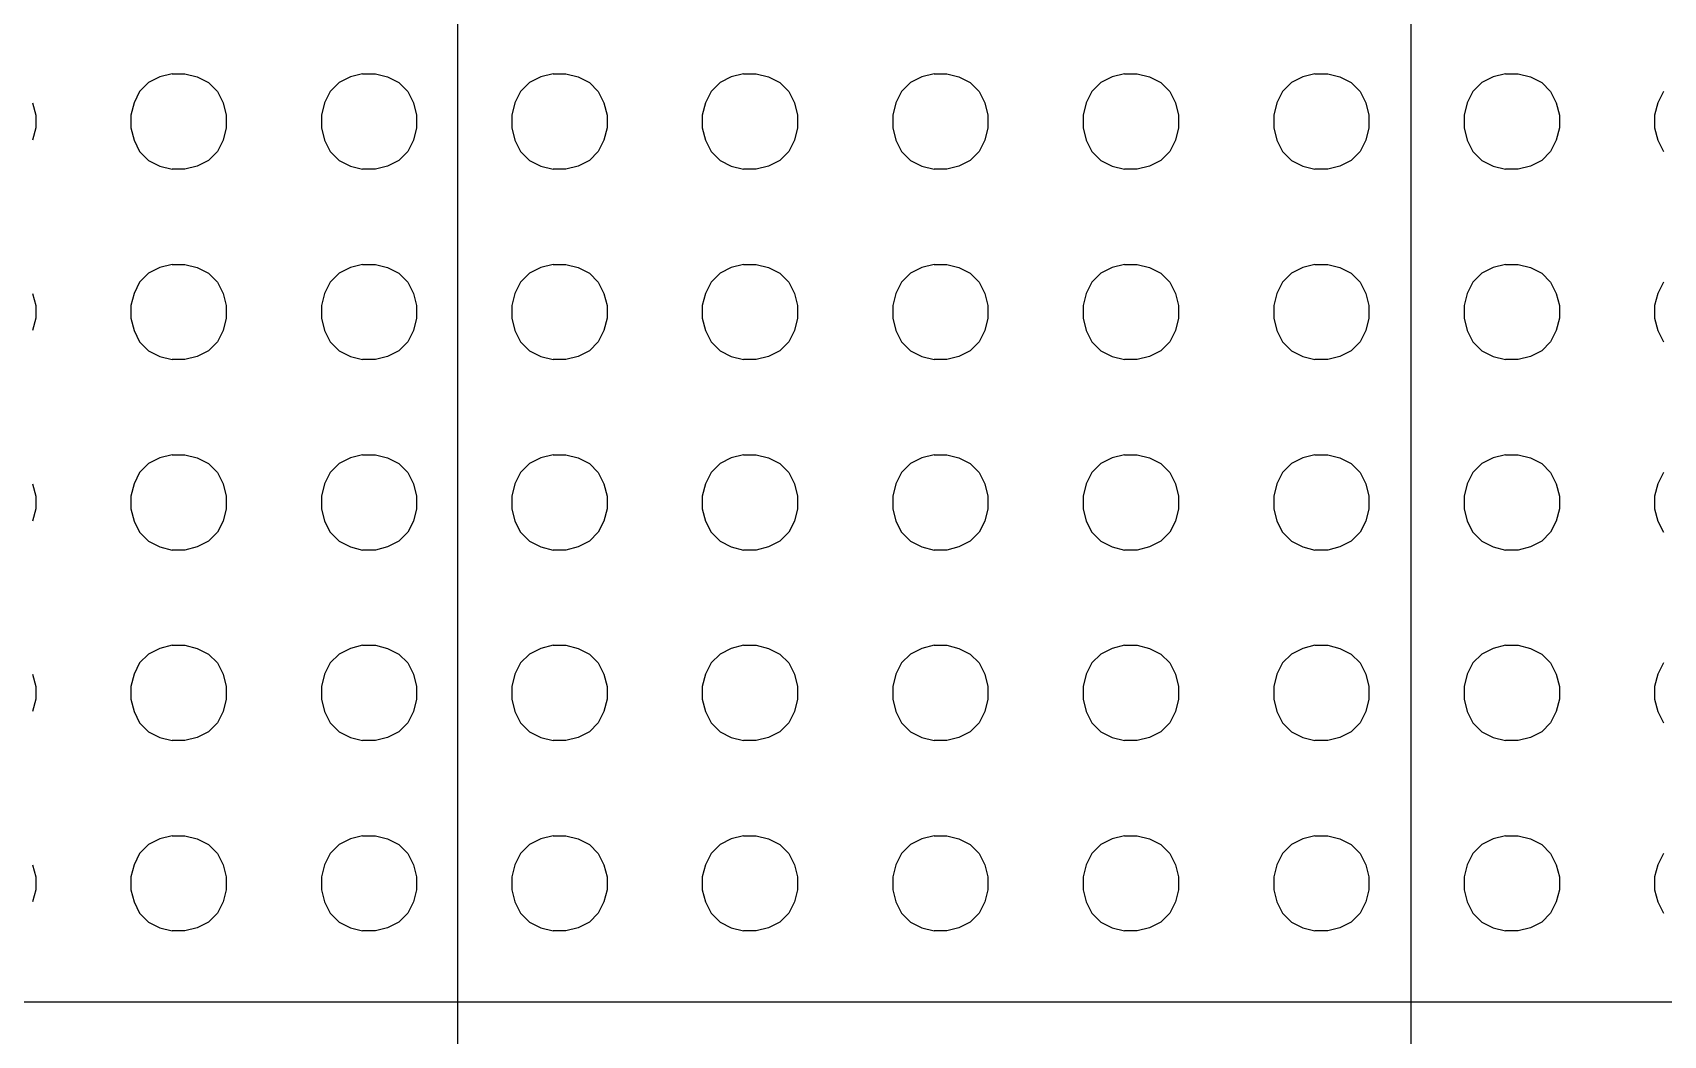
# Model space of a CAD drawing. Header units: inches. Extents: x -1316 to 22433, y -200 to 8737.
# Drawn here: x 249.578 to 252.145, y 853.08 to 854.658 of the extents above; entities that cross this region are included whole.
import ezdxf

# ---------------------------------------------------------------- set-up
doc = ezdxf.new("R2010")
doc.units = ezdxf.units.IN
doc.header["$LTSCALE"] = 10
doc.header["$MEASUREMENT"] = 0
doc.layers.get('0').update_dxf_attribs({"linetype": 'CONTINUOUS'})
for name, color, linetype in [('HATCH', 5, 'CONTINUOUS'), ('S-HDWR', 104, 'CONTINUOUS'), ('S-ROOF', 2, 'CONTINUOUS'), ('S-WALL', 6, 'CONTINUOUS'), ('WALL', 7, 'CONTINUOUS')]:
    doc.layers.add(name, color=color, linetype=linetype)

# ---------------------------------------------------------------- blocks, each defined once
blk = doc.blocks.new('*X345')
at = {"color": 0}
for p, q in [((313.3092, 25.4322), (313.3285, 25.437)), ((313.3484, 25.437), (313.3285, 25.437)), ((313.3677, 25.4322), (313.3484, 25.437)), ((313.6089, 25.4322), (313.6282, 25.437)), ((313.6482, 25.437), (313.6282, 25.437)), ((313.6675, 25.4322), (313.6482, 25.437)), ((313.9086, 25.4322), (313.928, 25.437)), ((313.9479, 25.437), (313.928, 25.437)), ((313.9672, 25.4322), (313.9479, 25.437)), ((314.2084, 25.4322), (314.2277, 25.437)), ((314.2476, 25.437), (314.2277, 25.437)), ((314.267, 25.4322), (314.2476, 25.437)), ((314.5081, 25.4322), (314.5275, 25.437)), ((314.5474, 25.437), (314.5275, 25.437)), ((314.5667, 25.4322), (314.5474, 25.437)), ((314.8079, 25.4322), (314.8272, 25.437)), ((314.8471, 25.437), (314.8272, 25.437)), ((314.8664, 25.4322), (314.8471, 25.437)), ((315.1076, 25.4322), (315.1269, 25.437)), ((315.1469, 25.437), (315.1269, 25.437)), ((315.1662, 25.4322), (315.1469, 25.437)), ((315.4073, 25.4322), (315.4267, 25.437)), ((315.4466, 25.437), (315.4267, 25.437)), ((315.4659, 25.4322), (315.4466, 25.437)), ((313.2684, 25.3914), (313.2773, 25.4092)), ((313.2773, 25.4092), (313.2914, 25.4233)), ((313.2914, 25.4233), (313.3092, 25.4322)), ((313.3856, 25.4233), (313.3677, 25.4322)), ((313.3997, 25.4092), (313.3856, 25.4233)), ((313.4086, 25.3914), (313.3997, 25.4092)), ((313.5681, 25.3914), (313.577, 25.4092)), ((313.577, 25.4092), (313.5911, 25.4233)), ((313.5911, 25.4233), (313.6089, 25.4322)), ((313.6853, 25.4233), (313.6675, 25.4322)), ((313.6994, 25.4092), (313.6853, 25.4233)), ((313.7083, 25.3914), (313.6994, 25.4092)), ((313.8678, 25.3914), (313.8767, 25.4092)), ((313.8767, 25.4092), (313.8908, 25.4233)), ((313.8908, 25.4233), (313.9086, 25.4322)), ((313.985, 25.4233), (313.9672, 25.4322)), ((313.9991, 25.4092), (313.985, 25.4233)), ((314.008, 25.3914), (313.9991, 25.4092)), ((314.1676, 25.3914), (314.1765, 25.4092)), ((314.1765, 25.4092), (314.1906, 25.4233)), ((314.1906, 25.4233), (314.2084, 25.4322)), ((314.2848, 25.4233), (314.267, 25.4322)), ((314.2989, 25.4092), (314.2848, 25.4233)), ((314.3078, 25.3914), (314.2989, 25.4092)), ((314.4673, 25.3914), (314.4762, 25.4092)), ((314.4762, 25.4092), (314.4903, 25.4233)), ((314.4903, 25.4233), (314.5081, 25.4322)), ((314.5845, 25.4233), (314.5667, 25.4322)), ((314.5986, 25.4092), (314.5845, 25.4233)), ((314.6075, 25.3914), (314.5986, 25.4092)), ((314.767, 25.3914), (314.776, 25.4092)), ((314.776, 25.4092), (314.79, 25.4233)), ((314.79, 25.4233), (314.8079, 25.4322)), ((314.8843, 25.4233), (314.8664, 25.4322)), ((314.8983, 25.4092), (314.8843, 25.4233)), ((314.9073, 25.3914), (314.8983, 25.4092)), ((315.0668, 25.3914), (315.0757, 25.4092)), ((315.0757, 25.4092), (315.0898, 25.4233)), ((315.0898, 25.4233), (315.1076, 25.4322)), ((315.184, 25.4233), (315.1662, 25.4322)), ((315.1981, 25.4092), (315.184, 25.4233)), ((315.207, 25.3914), (315.1981, 25.4092)), ((315.3665, 25.3914), (315.3754, 25.4092)), ((315.3754, 25.4092), (315.3895, 25.4233)), ((315.3895, 25.4233), (315.4073, 25.4322)), ((315.4837, 25.4233), (315.4659, 25.4322)), ((315.4978, 25.4092), (315.4837, 25.4233)), ((315.5067, 25.3914), (315.4978, 25.4092)), ((315.6663, 25.3914), (315.6752, 25.4092)), ((313.1137, 25.3721), (313.1088, 25.3914)), ((313.2635, 25.3721), (313.2684, 25.3914)), ((313.4134, 25.3721), (313.4086, 25.3914)), ((313.5633, 25.3721), (313.5681, 25.3914)), ((313.7131, 25.3721), (313.7083, 25.3914)), ((313.863, 25.3721), (313.8678, 25.3914)), ((314.0129, 25.3721), (314.008, 25.3914)), ((314.1627, 25.3721), (314.1676, 25.3914)), ((314.3126, 25.3721), (314.3078, 25.3914)), ((314.4625, 25.3721), (314.4673, 25.3914)), ((314.6123, 25.3721), (314.6075, 25.3914)), ((314.7622, 25.3721), (314.767, 25.3914)), ((314.9121, 25.3721), (314.9073, 25.3914)), ((315.062, 25.3721), (315.0668, 25.3914)), ((315.2118, 25.3721), (315.207, 25.3914)), ((315.3617, 25.3721), (315.3665, 25.3914)), ((315.5116, 25.3721), (315.5067, 25.3914)), ((315.6614, 25.3721), (315.6663, 25.3914)), ((313.1137, 25.3521), (313.1137, 25.3721)), ((313.2635, 25.3521), (313.2635, 25.3721)), ((313.4134, 25.3521), (313.4134, 25.3721)), ((313.5633, 25.3521), (313.5633, 25.3721)), ((313.7131, 25.3521), (313.7131, 25.3721)), ((313.863, 25.3521), (313.863, 25.3721)), ((314.0129, 25.3521), (314.0129, 25.3721)), ((314.1627, 25.3521), (314.1627, 25.3721)), ((314.3126, 25.3521), (314.3126, 25.3721)), ((314.4625, 25.3521), (314.4625, 25.3721)), ((314.6123, 25.3521), (314.6123, 25.3721)), ((314.7622, 25.3521), (314.7622, 25.3721)), ((314.9121, 25.3521), (314.9121, 25.3721)), ((315.062, 25.3521), (315.062, 25.3721)), ((315.2118, 25.3521), (315.2118, 25.3721)), ((315.3617, 25.3521), (315.3617, 25.3721)), ((315.5116, 25.3521), (315.5116, 25.3721)), ((315.6614, 25.3521), (315.6614, 25.3721)), ((313.1088, 25.3328), (313.1137, 25.3521)), ((313.2684, 25.3328), (313.2635, 25.3521)), ((313.2773, 25.315), (313.2684, 25.3328)), ((313.3997, 25.315), (313.4086, 25.3328)), ((313.4086, 25.3328), (313.4134, 25.3521)), ((313.5681, 25.3328), (313.5633, 25.3521)), ((313.577, 25.315), (313.5681, 25.3328)), ((313.6994, 25.315), (313.7083, 25.3328)), ((313.7083, 25.3328), (313.7131, 25.3521)), ((313.8678, 25.3328), (313.863, 25.3521)), ((313.8767, 25.315), (313.8678, 25.3328)), ((313.9991, 25.315), (314.008, 25.3328)), ((314.008, 25.3328), (314.0129, 25.3521)), ((314.1676, 25.3328), (314.1627, 25.3521)), ((314.1765, 25.315), (314.1676, 25.3328)), ((314.2989, 25.315), (314.3078, 25.3328)), ((314.3078, 25.3328), (314.3126, 25.3521)), ((314.4673, 25.3328), (314.4625, 25.3521)), ((314.4762, 25.315), (314.4673, 25.3328)), ((314.5986, 25.315), (314.6075, 25.3328)), ((314.6075, 25.3328), (314.6123, 25.3521)), ((314.767, 25.3328), (314.7622, 25.3521)), ((314.776, 25.315), (314.767, 25.3328)), ((314.8983, 25.315), (314.9073, 25.3328)), ((314.9073, 25.3328), (314.9121, 25.3521)), ((315.0668, 25.3328), (315.062, 25.3521)), ((315.0757, 25.315), (315.0668, 25.3328)), ((315.1981, 25.315), (315.207, 25.3328)), ((315.207, 25.3328), (315.2118, 25.3521)), ((315.3665, 25.3328), (315.3617, 25.3521)), ((315.3754, 25.315), (315.3665, 25.3328)), ((315.4978, 25.315), (315.5067, 25.3328)), ((315.5067, 25.3328), (315.5116, 25.3521)), ((315.6663, 25.3328), (315.6614, 25.3521)), ((315.6752, 25.315), (315.6663, 25.3328)), ((313.2914, 25.3009), (313.2773, 25.315)), ((313.3856, 25.3009), (313.3997, 25.315)), ((313.5911, 25.3009), (313.577, 25.315)), ((313.6853, 25.3009), (313.6994, 25.315)), ((313.8908, 25.3009), (313.8767, 25.315)), ((313.985, 25.3009), (313.9991, 25.315)), ((314.1906, 25.3009), (314.1765, 25.315)), ((314.2848, 25.3009), (314.2989, 25.315)), ((314.4903, 25.3009), (314.4762, 25.315)), ((314.5845, 25.3009), (314.5986, 25.315)), ((314.79, 25.3009), (314.776, 25.315)), ((314.8843, 25.3009), (314.8983, 25.315)), ((315.0898, 25.3009), (315.0757, 25.315)), ((315.184, 25.3009), (315.1981, 25.315)), ((315.3895, 25.3009), (315.3754, 25.315)), ((315.4837, 25.3009), (315.4978, 25.315)), ((313.3092, 25.292), (313.2914, 25.3009)), ((313.3285, 25.2872), (313.3092, 25.292)), ((313.3285, 25.2872), (313.3484, 25.2872)), ((313.3484, 25.2872), (313.3677, 25.292)), ((313.3677, 25.292), (313.3856, 25.3009)), ((313.6089, 25.292), (313.5911, 25.3009)), ((313.6282, 25.2872), (313.6089, 25.292)), ((313.6282, 25.2872), (313.6482, 25.2872)), ((313.6482, 25.2872), (313.6675, 25.292)), ((313.6675, 25.292), (313.6853, 25.3009)), ((313.9086, 25.292), (313.8908, 25.3009)), ((313.928, 25.2872), (313.9086, 25.292)), ((313.928, 25.2872), (313.9479, 25.2872)), ((313.9479, 25.2872), (313.9672, 25.292)), ((313.9672, 25.292), (313.985, 25.3009)), ((314.2084, 25.292), (314.1906, 25.3009)), ((314.2277, 25.2872), (314.2084, 25.292)), ((314.2277, 25.2872), (314.2476, 25.2872)), ((314.2476, 25.2872), (314.267, 25.292)), ((314.267, 25.292), (314.2848, 25.3009)), ((314.5081, 25.292), (314.4903, 25.3009)), ((314.5275, 25.2872), (314.5081, 25.292)), ((314.5275, 25.2872), (314.5474, 25.2872)), ((314.5474, 25.2872), (314.5667, 25.292)), ((314.5667, 25.292), (314.5845, 25.3009)), ((314.8079, 25.292), (314.79, 25.3009)), ((314.8272, 25.2872), (314.8079, 25.292)), ((314.8272, 25.2872), (314.8471, 25.2872)), ((314.8471, 25.2872), (314.8664, 25.292)), ((314.8664, 25.292), (314.8843, 25.3009)), ((315.1076, 25.292), (315.0898, 25.3009)), ((315.1269, 25.2872), (315.1076, 25.292)), ((315.1269, 25.2872), (315.1469, 25.2872)), ((315.1469, 25.2872), (315.1662, 25.292)), ((315.1662, 25.292), (315.184, 25.3009)), ((315.4073, 25.292), (315.3895, 25.3009)), ((315.4267, 25.2872), (315.4073, 25.292)), ((315.4267, 25.2872), (315.4466, 25.2872)), ((315.4466, 25.2872), (315.4659, 25.292)), ((315.4659, 25.292), (315.4837, 25.3009)), ((313.2914, 25.1236), (313.3092, 25.1325)), ((313.3092, 25.1325), (313.3285, 25.1373)), ((313.3484, 25.1373), (313.3285, 25.1373)), ((313.3677, 25.1325), (313.3484, 25.1373)), ((313.3856, 25.1236), (313.3677, 25.1325)), ((313.5911, 25.1236), (313.6089, 25.1325)), ((313.6089, 25.1325), (313.6282, 25.1373)), ((313.6482, 25.1373), (313.6282, 25.1373)), ((313.6675, 25.1325), (313.6482, 25.1373)), ((313.6853, 25.1236), (313.6675, 25.1325)), ((313.8908, 25.1236), (313.9086, 25.1325)), ((313.9086, 25.1325), (313.928, 25.1373)), ((313.9479, 25.1373), (313.928, 25.1373)), ((313.9672, 25.1325), (313.9479, 25.1373)), ((313.985, 25.1236), (313.9672, 25.1325)), ((314.1906, 25.1236), (314.2084, 25.1325)), ((314.2084, 25.1325), (314.2277, 25.1373)), ((314.2476, 25.1373), (314.2277, 25.1373)), ((314.267, 25.1325), (314.2476, 25.1373)), ((314.2848, 25.1236), (314.267, 25.1325)), ((314.4903, 25.1236), (314.5081, 25.1325)), ((314.5081, 25.1325), (314.5275, 25.1373)), ((314.5474, 25.1373), (314.5275, 25.1373)), ((314.5667, 25.1325), (314.5474, 25.1373)), ((314.5845, 25.1236), (314.5667, 25.1325)), ((314.79, 25.1236), (314.8079, 25.1325)), ((314.8079, 25.1325), (314.8272, 25.1373)), ((314.8471, 25.1373), (314.8272, 25.1373)), ((314.8664, 25.1325), (314.8471, 25.1373)), ((314.8843, 25.1236), (314.8664, 25.1325)), ((315.0898, 25.1236), (315.1076, 25.1325)), ((315.1076, 25.1325), (315.1269, 25.1373)), ((315.1469, 25.1373), (315.1269, 25.1373)), ((315.1662, 25.1325), (315.1469, 25.1373)), ((315.184, 25.1236), (315.1662, 25.1325)), ((315.3895, 25.1236), (315.4073, 25.1325)), ((315.4073, 25.1325), (315.4267, 25.1373)), ((315.4466, 25.1373), (315.4267, 25.1373)), ((315.4659, 25.1325), (315.4466, 25.1373)), ((315.4837, 25.1236), (315.4659, 25.1325)), ((313.2684, 25.0917), (313.2773, 25.1095)), ((313.2773, 25.1095), (313.2914, 25.1236)), ((313.3997, 25.1095), (313.3856, 25.1236)), ((313.4086, 25.0917), (313.3997, 25.1095)), ((313.5681, 25.0917), (313.577, 25.1095)), ((313.577, 25.1095), (313.5911, 25.1236)), ((313.6994, 25.1095), (313.6853, 25.1236)), ((313.7083, 25.0917), (313.6994, 25.1095)), ((313.8678, 25.0917), (313.8767, 25.1095)), ((313.8767, 25.1095), (313.8908, 25.1236)), ((313.9991, 25.1095), (313.985, 25.1236)), ((314.008, 25.0917), (313.9991, 25.1095)), ((314.1676, 25.0917), (314.1765, 25.1095)), ((314.1765, 25.1095), (314.1906, 25.1236)), ((314.2989, 25.1095), (314.2848, 25.1236)), ((314.3078, 25.0917), (314.2989, 25.1095)), ((314.4673, 25.0917), (314.4762, 25.1095)), ((314.4762, 25.1095), (314.4903, 25.1236)), ((314.5986, 25.1095), (314.5845, 25.1236)), ((314.6075, 25.0917), (314.5986, 25.1095)), ((314.767, 25.0917), (314.776, 25.1095)), ((314.776, 25.1095), (314.79, 25.1236)), ((314.8983, 25.1095), (314.8843, 25.1236)), ((314.9073, 25.0917), (314.8983, 25.1095)), ((315.0668, 25.0917), (315.0757, 25.1095)), ((315.0757, 25.1095), (315.0898, 25.1236)), ((315.1981, 25.1095), (315.184, 25.1236)), ((315.207, 25.0917), (315.1981, 25.1095)), ((315.3665, 25.0917), (315.3754, 25.1095)), ((315.3754, 25.1095), (315.3895, 25.1236)), ((315.4978, 25.1095), (315.4837, 25.1236)), ((315.5067, 25.0917), (315.4978, 25.1095)), ((315.6663, 25.0917), (315.6752, 25.1095)), ((313.1137, 25.0723), (313.1088, 25.0917)), ((313.2635, 25.0723), (313.2684, 25.0917)), ((313.4134, 25.0723), (313.4086, 25.0917)), ((313.5633, 25.0723), (313.5681, 25.0917)), ((313.7131, 25.0723), (313.7083, 25.0917)), ((313.863, 25.0723), (313.8678, 25.0917)), ((314.0129, 25.0723), (314.008, 25.0917)), ((314.1627, 25.0723), (314.1676, 25.0917)), ((314.3126, 25.0723), (314.3078, 25.0917)), ((314.4625, 25.0723), (314.4673, 25.0917)), ((314.6123, 25.0723), (314.6075, 25.0917)), ((314.7622, 25.0723), (314.767, 25.0917)), ((314.9121, 25.0723), (314.9073, 25.0917)), ((315.062, 25.0723), (315.0668, 25.0917)), ((315.2118, 25.0723), (315.207, 25.0917)), ((315.3617, 25.0723), (315.3665, 25.0917)), ((315.5116, 25.0723), (315.5067, 25.0917)), ((315.6614, 25.0723), (315.6663, 25.0917)), ((313.1088, 25.0331), (313.1137, 25.0524)), ((313.1137, 25.0524), (313.1137, 25.0723)), ((313.2635, 25.0524), (313.2635, 25.0723)), ((313.2684, 25.0331), (313.2635, 25.0524)), ((313.4086, 25.0331), (313.4134, 25.0524)), ((313.4134, 25.0524), (313.4134, 25.0723)), ((313.5633, 25.0524), (313.5633, 25.0723)), ((313.5681, 25.0331), (313.5633, 25.0524)), ((313.7083, 25.0331), (313.7131, 25.0524)), ((313.7131, 25.0524), (313.7131, 25.0723)), ((313.863, 25.0524), (313.863, 25.0723)), ((313.8678, 25.0331), (313.863, 25.0524)), ((314.008, 25.0331), (314.0129, 25.0524)), ((314.0129, 25.0524), (314.0129, 25.0723)), ((314.1627, 25.0524), (314.1627, 25.0723)), ((314.1676, 25.0331), (314.1627, 25.0524)), ((314.3078, 25.0331), (314.3126, 25.0524)), ((314.3126, 25.0524), (314.3126, 25.0723)), ((314.4625, 25.0524), (314.4625, 25.0723)), ((314.4673, 25.0331), (314.4625, 25.0524)), ((314.6075, 25.0331), (314.6123, 25.0524)), ((314.6123, 25.0524), (314.6123, 25.0723)), ((314.7622, 25.0524), (314.7622, 25.0723)), ((314.767, 25.0331), (314.7622, 25.0524)), ((314.9073, 25.0331), (314.9121, 25.0524)), ((314.9121, 25.0524), (314.9121, 25.0723)), ((315.062, 25.0524), (315.062, 25.0723)), ((315.0668, 25.0331), (315.062, 25.0524)), ((315.207, 25.0331), (315.2118, 25.0524)), ((315.2118, 25.0524), (315.2118, 25.0723)), ((315.3617, 25.0524), (315.3617, 25.0723)), ((315.3665, 25.0331), (315.3617, 25.0524)), ((315.5067, 25.0331), (315.5116, 25.0524)), ((315.5116, 25.0524), (315.5116, 25.0723)), ((315.6614, 25.0524), (315.6614, 25.0723)), ((315.6663, 25.0331), (315.6614, 25.0524)), ((313.2773, 25.0153), (313.2684, 25.0331)), ((313.3997, 25.0153), (313.4086, 25.0331)), ((313.577, 25.0153), (313.5681, 25.0331)), ((313.6994, 25.0153), (313.7083, 25.0331)), ((313.8767, 25.0153), (313.8678, 25.0331)), ((313.9991, 25.0153), (314.008, 25.0331)), ((314.1765, 25.0153), (314.1676, 25.0331)), ((314.2989, 25.0153), (314.3078, 25.0331)), ((314.4762, 25.0153), (314.4673, 25.0331)), ((314.5986, 25.0153), (314.6075, 25.0331)), ((314.776, 25.0153), (314.767, 25.0331)), ((314.8983, 25.0153), (314.9073, 25.0331)), ((315.0757, 25.0153), (315.0668, 25.0331)), ((315.1981, 25.0153), (315.207, 25.0331)), ((315.3754, 25.0153), (315.3665, 25.0331)), ((315.4978, 25.0153), (315.5067, 25.0331)), ((315.6752, 25.0153), (315.6663, 25.0331)), ((313.2914, 25.0012), (313.2773, 25.0153)), ((313.3092, 24.9923), (313.2914, 25.0012)), ((313.3677, 24.9923), (313.3856, 25.0012)), ((313.3856, 25.0012), (313.3997, 25.0153)), ((313.5911, 25.0012), (313.577, 25.0153)), ((313.6089, 24.9923), (313.5911, 25.0012)), ((313.6675, 24.9923), (313.6853, 25.0012)), ((313.6853, 25.0012), (313.6994, 25.0153)), ((313.8908, 25.0012), (313.8767, 25.0153)), ((313.9086, 24.9923), (313.8908, 25.0012)), ((313.9672, 24.9923), (313.985, 25.0012)), ((313.985, 25.0012), (313.9991, 25.0153)), ((314.1906, 25.0012), (314.1765, 25.0153)), ((314.2084, 24.9923), (314.1906, 25.0012)), ((314.267, 24.9923), (314.2848, 25.0012)), ((314.2848, 25.0012), (314.2989, 25.0153)), ((314.4903, 25.0012), (314.4762, 25.0153)), ((314.5081, 24.9923), (314.4903, 25.0012)), ((314.5667, 24.9923), (314.5845, 25.0012)), ((314.5845, 25.0012), (314.5986, 25.0153)), ((314.79, 25.0012), (314.776, 25.0153)), ((314.8079, 24.9923), (314.79, 25.0012)), ((314.8664, 24.9923), (314.8843, 25.0012)), ((314.8843, 25.0012), (314.8983, 25.0153)), ((315.0898, 25.0012), (315.0757, 25.0153)), ((315.1076, 24.9923), (315.0898, 25.0012)), ((315.1662, 24.9923), (315.184, 25.0012)), ((315.184, 25.0012), (315.1981, 25.0153)), ((315.3895, 25.0012), (315.3754, 25.0153)), ((315.4073, 24.9923), (315.3895, 25.0012)), ((315.4659, 24.9923), (315.4837, 25.0012)), ((315.4837, 25.0012), (315.4978, 25.0153)), ((313.3285, 24.9874), (313.3092, 24.9923)), ((313.3285, 24.9874), (313.3484, 24.9874)), ((313.3484, 24.9874), (313.3677, 24.9923)), ((313.6282, 24.9874), (313.6089, 24.9923)), ((313.6282, 24.9874), (313.6482, 24.9874)), ((313.6482, 24.9874), (313.6675, 24.9923)), ((313.928, 24.9874), (313.9086, 24.9923)), ((313.928, 24.9874), (313.9479, 24.9874)), ((313.9479, 24.9874), (313.9672, 24.9923)), ((314.2277, 24.9874), (314.2084, 24.9923)), ((314.2277, 24.9874), (314.2476, 24.9874)), ((314.2476, 24.9874), (314.267, 24.9923)), ((314.5275, 24.9874), (314.5081, 24.9923)), ((314.5275, 24.9874), (314.5474, 24.9874)), ((314.5474, 24.9874), (314.5667, 24.9923)), ((314.8272, 24.9874), (314.8079, 24.9923)), ((314.8272, 24.9874), (314.8471, 24.9874)), ((314.8471, 24.9874), (314.8664, 24.9923)), ((315.1269, 24.9874), (315.1076, 24.9923)), ((315.1269, 24.9874), (315.1469, 24.9874)), ((315.1469, 24.9874), (315.1662, 24.9923)), ((315.4267, 24.9874), (315.4073, 24.9923)), ((315.4267, 24.9874), (315.4466, 24.9874)), ((315.4466, 24.9874), (315.4659, 24.9923)), ((313.2773, 24.8097), (313.2914, 24.8238)), ((313.2914, 24.8238), (313.3092, 24.8327)), ((313.3092, 24.8327), (313.3285, 24.8376)), ((313.3484, 24.8376), (313.3285, 24.8376)), ((313.3677, 24.8327), (313.3484, 24.8376)), ((313.3856, 24.8238), (313.3677, 24.8327)), ((313.3997, 24.8097), (313.3856, 24.8238)), ((313.577, 24.8097), (313.5911, 24.8238)), ((313.5911, 24.8238), (313.6089, 24.8327)), ((313.6089, 24.8327), (313.6282, 24.8376)), ((313.6482, 24.8376), (313.6282, 24.8376)), ((313.6675, 24.8327), (313.6482, 24.8376)), ((313.6853, 24.8238), (313.6675, 24.8327)), ((313.6994, 24.8097), (313.6853, 24.8238)), ((313.8767, 24.8097), (313.8908, 24.8238)), ((313.8908, 24.8238), (313.9086, 24.8327)), ((313.9086, 24.8327), (313.928, 24.8376)), ((313.9479, 24.8376), (313.928, 24.8376)), ((313.9672, 24.8327), (313.9479, 24.8376)), ((313.985, 24.8238), (313.9672, 24.8327)), ((313.9991, 24.8097), (313.985, 24.8238)), ((314.1765, 24.8097), (314.1906, 24.8238)), ((314.1906, 24.8238), (314.2084, 24.8327)), ((314.2084, 24.8327), (314.2277, 24.8376)), ((314.2476, 24.8376), (314.2277, 24.8376)), ((314.267, 24.8327), (314.2476, 24.8376)), ((314.2848, 24.8238), (314.267, 24.8327)), ((314.2989, 24.8097), (314.2848, 24.8238)), ((314.4762, 24.8097), (314.4903, 24.8238)), ((314.4903, 24.8238), (314.5081, 24.8327)), ((314.5081, 24.8327), (314.5275, 24.8376)), ((314.5474, 24.8376), (314.5275, 24.8376)), ((314.5667, 24.8327), (314.5474, 24.8376)), ((314.5845, 24.8238), (314.5667, 24.8327)), ((314.5986, 24.8097), (314.5845, 24.8238)), ((314.776, 24.8097), (314.79, 24.8238)), ((314.79, 24.8238), (314.8079, 24.8327)), ((314.8079, 24.8327), (314.8272, 24.8376)), ((314.8471, 24.8376), (314.8272, 24.8376)), ((314.8664, 24.8327), (314.8471, 24.8376)), ((314.8843, 24.8238), (314.8664, 24.8327)), ((314.8983, 24.8097), (314.8843, 24.8238)), ((315.0757, 24.8097), (315.0898, 24.8238)), ((315.0898, 24.8238), (315.1076, 24.8327)), ((315.1076, 24.8327), (315.1269, 24.8376)), ((315.1469, 24.8376), (315.1269, 24.8376)), ((315.1662, 24.8327), (315.1469, 24.8376)), ((315.184, 24.8238), (315.1662, 24.8327)), ((315.1981, 24.8097), (315.184, 24.8238)), ((315.3754, 24.8097), (315.3895, 24.8238)), ((315.3895, 24.8238), (315.4073, 24.8327)), ((315.4073, 24.8327), (315.4267, 24.8376)), ((315.4466, 24.8376), (315.4267, 24.8376)), ((315.4659, 24.8327), (315.4466, 24.8376)), ((315.4837, 24.8238), (315.4659, 24.8327)), ((315.4978, 24.8097), (315.4837, 24.8238)), ((313.1137, 24.7726), (313.1088, 24.7919)), ((313.2635, 24.7726), (313.2684, 24.7919)), ((313.2684, 24.7919), (313.2773, 24.8097)), ((313.4086, 24.7919), (313.3997, 24.8097)), ((313.4134, 24.7726), (313.4086, 24.7919)), ((313.5633, 24.7726), (313.5681, 24.7919)), ((313.5681, 24.7919), (313.577, 24.8097)), ((313.7083, 24.7919), (313.6994, 24.8097)), ((313.7131, 24.7726), (313.7083, 24.7919)), ((313.863, 24.7726), (313.8678, 24.7919)), ((313.8678, 24.7919), (313.8767, 24.8097)), ((314.008, 24.7919), (313.9991, 24.8097)), ((314.0129, 24.7726), (314.008, 24.7919)), ((314.1627, 24.7726), (314.1676, 24.7919)), ((314.1676, 24.7919), (314.1765, 24.8097)), ((314.3078, 24.7919), (314.2989, 24.8097)), ((314.3126, 24.7726), (314.3078, 24.7919)), ((314.4625, 24.7726), (314.4673, 24.7919)), ((314.4673, 24.7919), (314.4762, 24.8097)), ((314.6075, 24.7919), (314.5986, 24.8097)), ((314.6123, 24.7726), (314.6075, 24.7919)), ((314.7622, 24.7726), (314.767, 24.7919)), ((314.767, 24.7919), (314.776, 24.8097)), ((314.9073, 24.7919), (314.8983, 24.8097)), ((314.9121, 24.7726), (314.9073, 24.7919)), ((315.062, 24.7726), (315.0668, 24.7919)), ((315.0668, 24.7919), (315.0757, 24.8097)), ((315.207, 24.7919), (315.1981, 24.8097)), ((315.2118, 24.7726), (315.207, 24.7919)), ((315.3617, 24.7726), (315.3665, 24.7919)), ((315.3665, 24.7919), (315.3754, 24.8097)), ((315.5067, 24.7919), (315.4978, 24.8097)), ((315.5116, 24.7726), (315.5067, 24.7919)), ((315.6614, 24.7726), (315.6663, 24.7919)), ((315.6663, 24.7919), (315.6752, 24.8097)), ((313.1137, 24.7527), (313.1137, 24.7726)), ((313.2635, 24.7527), (313.2635, 24.7726)), ((313.4134, 24.7527), (313.4134, 24.7726)), ((313.5633, 24.7527), (313.5633, 24.7726)), ((313.7131, 24.7527), (313.7131, 24.7726)), ((313.863, 24.7527), (313.863, 24.7726)), ((314.0129, 24.7527), (314.0129, 24.7726)), ((314.1627, 24.7527), (314.1627, 24.7726)), ((314.3126, 24.7527), (314.3126, 24.7726)), ((314.4625, 24.7527), (314.4625, 24.7726)), ((314.6123, 24.7527), (314.6123, 24.7726)), ((314.7622, 24.7527), (314.7622, 24.7726)), ((314.9121, 24.7527), (314.9121, 24.7726)), ((315.062, 24.7527), (315.062, 24.7726)), ((315.2118, 24.7527), (315.2118, 24.7726)), ((315.3617, 24.7527), (315.3617, 24.7726)), ((315.5116, 24.7527), (315.5116, 24.7726)), ((315.6614, 24.7527), (315.6614, 24.7726)), ((313.1088, 24.7333), (313.1137, 24.7527)), ((313.2684, 24.7333), (313.2635, 24.7527)), ((313.4086, 24.7333), (313.4134, 24.7527)), ((313.5681, 24.7333), (313.5633, 24.7527)), ((313.7083, 24.7333), (313.7131, 24.7527)), ((313.8678, 24.7333), (313.863, 24.7527)), ((314.008, 24.7333), (314.0129, 24.7527)), ((314.1676, 24.7333), (314.1627, 24.7527)), ((314.3078, 24.7333), (314.3126, 24.7527)), ((314.4673, 24.7333), (314.4625, 24.7527)), ((314.6075, 24.7333), (314.6123, 24.7527)), ((314.767, 24.7333), (314.7622, 24.7527)), ((314.9073, 24.7333), (314.9121, 24.7527)), ((315.0668, 24.7333), (315.062, 24.7527)), ((315.207, 24.7333), (315.2118, 24.7527)), ((315.3665, 24.7333), (315.3617, 24.7527)), ((315.5067, 24.7333), (315.5116, 24.7527)), ((315.6663, 24.7333), (315.6614, 24.7527)), ((313.2773, 24.7155), (313.2684, 24.7333)), ((313.2914, 24.7014), (313.2773, 24.7155)), ((313.3856, 24.7014), (313.3997, 24.7155)), ((313.3997, 24.7155), (313.4086, 24.7333)), ((313.577, 24.7155), (313.5681, 24.7333)), ((313.5911, 24.7014), (313.577, 24.7155)), ((313.6853, 24.7014), (313.6994, 24.7155)), ((313.6994, 24.7155), (313.7083, 24.7333)), ((313.8767, 24.7155), (313.8678, 24.7333)), ((313.8908, 24.7014), (313.8767, 24.7155)), ((313.985, 24.7014), (313.9991, 24.7155)), ((313.9991, 24.7155), (314.008, 24.7333)), ((314.1765, 24.7155), (314.1676, 24.7333)), ((314.1906, 24.7014), (314.1765, 24.7155)), ((314.2848, 24.7014), (314.2989, 24.7155)), ((314.2989, 24.7155), (314.3078, 24.7333)), ((314.4762, 24.7155), (314.4673, 24.7333)), ((314.4903, 24.7014), (314.4762, 24.7155)), ((314.5845, 24.7014), (314.5986, 24.7155)), ((314.5986, 24.7155), (314.6075, 24.7333)), ((314.776, 24.7155), (314.767, 24.7333)), ((314.79, 24.7014), (314.776, 24.7155)), ((314.8843, 24.7014), (314.8983, 24.7155)), ((314.8983, 24.7155), (314.9073, 24.7333)), ((315.0757, 24.7155), (315.0668, 24.7333)), ((315.0898, 24.7014), (315.0757, 24.7155)), ((315.184, 24.7014), (315.1981, 24.7155)), ((315.1981, 24.7155), (315.207, 24.7333)), ((315.3754, 24.7155), (315.3665, 24.7333)), ((315.3895, 24.7014), (315.3754, 24.7155)), ((315.4837, 24.7014), (315.4978, 24.7155)), ((315.4978, 24.7155), (315.5067, 24.7333)), ((315.6752, 24.7155), (315.6663, 24.7333)), ((313.3092, 24.6925), (313.2914, 24.7014)), ((313.3285, 24.6877), (313.3092, 24.6925)), ((313.3484, 24.6877), (313.3677, 24.6925)), ((313.3677, 24.6925), (313.3856, 24.7014)), ((313.6089, 24.6925), (313.5911, 24.7014)), ((313.6282, 24.6877), (313.6089, 24.6925)), ((313.6482, 24.6877), (313.6675, 24.6925)), ((313.6675, 24.6925), (313.6853, 24.7014)), ((313.9086, 24.6925), (313.8908, 24.7014)), ((313.928, 24.6877), (313.9086, 24.6925)), ((313.9479, 24.6877), (313.9672, 24.6925)), ((313.9672, 24.6925), (313.985, 24.7014)), ((314.2084, 24.6925), (314.1906, 24.7014)), ((314.2277, 24.6877), (314.2084, 24.6925)), ((314.2476, 24.6877), (314.267, 24.6925)), ((314.267, 24.6925), (314.2848, 24.7014)), ((314.5081, 24.6925), (314.4903, 24.7014)), ((314.5275, 24.6877), (314.5081, 24.6925)), ((314.5474, 24.6877), (314.5667, 24.6925)), ((314.5667, 24.6925), (314.5845, 24.7014)), ((314.8079, 24.6925), (314.79, 24.7014)), ((314.8272, 24.6877), (314.8079, 24.6925)), ((314.8471, 24.6877), (314.8664, 24.6925)), ((314.8664, 24.6925), (314.8843, 24.7014)), ((315.1076, 24.6925), (315.0898, 24.7014)), ((315.1269, 24.6877), (315.1076, 24.6925)), ((315.1469, 24.6877), (315.1662, 24.6925)), ((315.1662, 24.6925), (315.184, 24.7014)), ((315.4073, 24.6925), (315.3895, 24.7014)), ((315.4267, 24.6877), (315.4073, 24.6925)), ((315.4466, 24.6877), (315.4659, 24.6925)), ((315.4659, 24.6925), (315.4837, 24.7014)), ((313.3285, 24.6877), (313.3484, 24.6877)), ((313.6282, 24.6877), (313.6482, 24.6877)), ((313.928, 24.6877), (313.9479, 24.6877)), ((314.2277, 24.6877), (314.2476, 24.6877)), ((314.5275, 24.6877), (314.5474, 24.6877)), ((314.8272, 24.6877), (314.8471, 24.6877)), ((315.1269, 24.6877), (315.1469, 24.6877)), ((315.4267, 24.6877), (315.4466, 24.6877)), ((313.3092, 24.533), (313.3285, 24.5378)), ((313.3484, 24.5378), (313.3285, 24.5378)), ((313.3677, 24.533), (313.3484, 24.5378)), ((313.6089, 24.533), (313.6282, 24.5378)), ((313.6482, 24.5378), (313.6282, 24.5378)), ((313.6675, 24.533), (313.6482, 24.5378)), ((313.9086, 24.533), (313.928, 24.5378)), ((313.9479, 24.5378), (313.928, 24.5378)), ((313.9672, 24.533), (313.9479, 24.5378)), ((314.2084, 24.533), (314.2277, 24.5378)), ((314.2476, 24.5378), (314.2277, 24.5378)), ((314.267, 24.533), (314.2476, 24.5378)), ((314.5081, 24.533), (314.5275, 24.5378)), ((314.5474, 24.5378), (314.5275, 24.5378)), ((314.5667, 24.533), (314.5474, 24.5378)), ((314.8079, 24.533), (314.8272, 24.5378)), ((314.8471, 24.5378), (314.8272, 24.5378)), ((314.8664, 24.533), (314.8471, 24.5378)), ((315.1076, 24.533), (315.1269, 24.5378)), ((315.1469, 24.5378), (315.1269, 24.5378)), ((315.1662, 24.533), (315.1469, 24.5378)), ((315.4073, 24.533), (315.4267, 24.5378)), ((315.4466, 24.5378), (315.4267, 24.5378)), ((315.4659, 24.533), (315.4466, 24.5378)), ((313.2684, 24.4922), (313.2773, 24.51)), ((313.2773, 24.51), (313.2914, 24.5241)), ((313.2914, 24.5241), (313.3092, 24.533)), ((313.3856, 24.5241), (313.3677, 24.533)), ((313.3997, 24.51), (313.3856, 24.5241)), ((313.4086, 24.4922), (313.3997, 24.51)), ((313.5681, 24.4922), (313.577, 24.51)), ((313.577, 24.51), (313.5911, 24.5241)), ((313.5911, 24.5241), (313.6089, 24.533)), ((313.6853, 24.5241), (313.6675, 24.533)), ((313.6994, 24.51), (313.6853, 24.5241)), ((313.7083, 24.4922), (313.6994, 24.51)), ((313.8678, 24.4922), (313.8767, 24.51)), ((313.8767, 24.51), (313.8908, 24.5241)), ((313.8908, 24.5241), (313.9086, 24.533)), ((313.985, 24.5241), (313.9672, 24.533)), ((313.9991, 24.51), (313.985, 24.5241)), ((314.008, 24.4922), (313.9991, 24.51)), ((314.1676, 24.4922), (314.1765, 24.51)), ((314.1765, 24.51), (314.1906, 24.5241)), ((314.1906, 24.5241), (314.2084, 24.533)), ((314.2848, 24.5241), (314.267, 24.533)), ((314.2989, 24.51), (314.2848, 24.5241)), ((314.3078, 24.4922), (314.2989, 24.51)), ((314.4673, 24.4922), (314.4762, 24.51)), ((314.4762, 24.51), (314.4903, 24.5241)), ((314.4903, 24.5241), (314.5081, 24.533)), ((314.5845, 24.5241), (314.5667, 24.533)), ((314.5986, 24.51), (314.5845, 24.5241)), ((314.6075, 24.4922), (314.5986, 24.51)), ((314.767, 24.4922), (314.776, 24.51)), ((314.776, 24.51), (314.79, 24.5241)), ((314.79, 24.5241), (314.8079, 24.533)), ((314.8843, 24.5241), (314.8664, 24.533)), ((314.8983, 24.51), (314.8843, 24.5241)), ((314.9073, 24.4922), (314.8983, 24.51)), ((315.0668, 24.4922), (315.0757, 24.51)), ((315.0757, 24.51), (315.0898, 24.5241)), ((315.0898, 24.5241), (315.1076, 24.533)), ((315.184, 24.5241), (315.1662, 24.533)), ((315.1981, 24.51), (315.184, 24.5241)), ((315.207, 24.4922), (315.1981, 24.51)), ((315.3665, 24.4922), (315.3754, 24.51)), ((315.3754, 24.51), (315.3895, 24.5241)), ((315.3895, 24.5241), (315.4073, 24.533)), ((315.4837, 24.5241), (315.4659, 24.533)), ((315.4978, 24.51), (315.4837, 24.5241)), ((315.5067, 24.4922), (315.4978, 24.51)), ((315.6663, 24.4922), (315.6752, 24.51)), ((313.1137, 24.4729), (313.1088, 24.4922)), ((313.2635, 24.4729), (313.2684, 24.4922)), ((313.4134, 24.4729), (313.4086, 24.4922)), ((313.5633, 24.4729), (313.5681, 24.4922)), ((313.7131, 24.4729), (313.7083, 24.4922)), ((313.863, 24.4729), (313.8678, 24.4922)), ((314.0129, 24.4729), (314.008, 24.4922)), ((314.1627, 24.4729), (314.1676, 24.4922)), ((314.3126, 24.4729), (314.3078, 24.4922)), ((314.4625, 24.4729), (314.4673, 24.4922)), ((314.6123, 24.4729), (314.6075, 24.4922)), ((314.7622, 24.4729), (314.767, 24.4922)), ((314.9121, 24.4729), (314.9073, 24.4922)), ((315.062, 24.4729), (315.0668, 24.4922)), ((315.2118, 24.4729), (315.207, 24.4922)), ((315.3617, 24.4729), (315.3665, 24.4922)), ((315.5116, 24.4729), (315.5067, 24.4922)), ((315.6614, 24.4729), (315.6663, 24.4922)), ((313.1137, 24.4529), (313.1137, 24.4729)), ((313.2635, 24.4529), (313.2635, 24.4729)), ((313.4134, 24.4529), (313.4134, 24.4729)), ((313.5633, 24.4529), (313.5633, 24.4729)), ((313.7131, 24.4529), (313.7131, 24.4729)), ((313.863, 24.4529), (313.863, 24.4729)), ((314.0129, 24.4529), (314.0129, 24.4729)), ((314.1627, 24.4529), (314.1627, 24.4729)), ((314.3126, 24.4529), (314.3126, 24.4729)), ((314.4625, 24.4529), (314.4625, 24.4729)), ((314.6123, 24.4529), (314.6123, 24.4729)), ((314.7622, 24.4529), (314.7622, 24.4729)), ((314.9121, 24.4529), (314.9121, 24.4729)), ((315.062, 24.4529), (315.062, 24.4729)), ((315.2118, 24.4529), (315.2118, 24.4729)), ((315.3617, 24.4529), (315.3617, 24.4729)), ((315.5116, 24.4529), (315.5116, 24.4729)), ((315.6614, 24.4529), (315.6614, 24.4729)), ((313.1088, 24.4336), (313.1137, 24.4529)), ((313.2684, 24.4336), (313.2635, 24.4529)), ((313.2773, 24.4158), (313.2684, 24.4336)), ((313.3997, 24.4158), (313.4086, 24.4336)), ((313.4086, 24.4336), (313.4134, 24.4529)), ((313.5681, 24.4336), (313.5633, 24.4529)), ((313.577, 24.4158), (313.5681, 24.4336)), ((313.6994, 24.4158), (313.7083, 24.4336)), ((313.7083, 24.4336), (313.7131, 24.4529)), ((313.8678, 24.4336), (313.863, 24.4529)), ((313.8767, 24.4158), (313.8678, 24.4336)), ((313.9991, 24.4158), (314.008, 24.4336)), ((314.008, 24.4336), (314.0129, 24.4529)), ((314.1676, 24.4336), (314.1627, 24.4529)), ((314.1765, 24.4158), (314.1676, 24.4336)), ((314.2989, 24.4158), (314.3078, 24.4336)), ((314.3078, 24.4336), (314.3126, 24.4529)), ((314.4673, 24.4336), (314.4625, 24.4529)), ((314.4762, 24.4158), (314.4673, 24.4336)), ((314.5986, 24.4158), (314.6075, 24.4336)), ((314.6075, 24.4336), (314.6123, 24.4529)), ((314.767, 24.4336), (314.7622, 24.4529)), ((314.776, 24.4158), (314.767, 24.4336)), ((314.8983, 24.4158), (314.9073, 24.4336)), ((314.9073, 24.4336), (314.9121, 24.4529)), ((315.0668, 24.4336), (315.062, 24.4529)), ((315.0757, 24.4158), (315.0668, 24.4336)), ((315.1981, 24.4158), (315.207, 24.4336)), ((315.207, 24.4336), (315.2118, 24.4529)), ((315.3665, 24.4336), (315.3617, 24.4529)), ((315.3754, 24.4158), (315.3665, 24.4336)), ((315.4978, 24.4158), (315.5067, 24.4336)), ((315.5067, 24.4336), (315.5116, 24.4529)), ((315.6663, 24.4336), (315.6614, 24.4529)), ((315.6752, 24.4158), (315.6663, 24.4336)), ((313.2914, 24.4017), (313.2773, 24.4158)), ((313.3856, 24.4017), (313.3997, 24.4158)), ((313.5911, 24.4017), (313.577, 24.4158)), ((313.6853, 24.4017), (313.6994, 24.4158)), ((313.8908, 24.4017), (313.8767, 24.4158)), ((313.985, 24.4017), (313.9991, 24.4158)), ((314.1906, 24.4017), (314.1765, 24.4158)), ((314.2848, 24.4017), (314.2989, 24.4158)), ((314.4903, 24.4017), (314.4762, 24.4158)), ((314.5845, 24.4017), (314.5986, 24.4158)), ((314.79, 24.4017), (314.776, 24.4158)), ((314.8843, 24.4017), (314.8983, 24.4158)), ((315.0898, 24.4017), (315.0757, 24.4158)), ((315.184, 24.4017), (315.1981, 24.4158)), ((315.3895, 24.4017), (315.3754, 24.4158)), ((315.4837, 24.4017), (315.4978, 24.4158)), ((313.3092, 24.3928), (313.2914, 24.4017)), ((313.3285, 24.388), (313.3092, 24.3928)), ((313.3285, 24.388), (313.3484, 24.388)), ((313.3484, 24.388), (313.3677, 24.3928)), ((313.3677, 24.3928), (313.3856, 24.4017)), ((313.6089, 24.3928), (313.5911, 24.4017)), ((313.6282, 24.388), (313.6089, 24.3928)), ((313.6282, 24.388), (313.6482, 24.388)), ((313.6482, 24.388), (313.6675, 24.3928)), ((313.6675, 24.3928), (313.6853, 24.4017)), ((313.9086, 24.3928), (313.8908, 24.4017)), ((313.928, 24.388), (313.9086, 24.3928)), ((313.928, 24.388), (313.9479, 24.388)), ((313.9479, 24.388), (313.9672, 24.3928)), ((313.9672, 24.3928), (313.985, 24.4017)), ((314.2084, 24.3928), (314.1906, 24.4017)), ((314.2277, 24.388), (314.2084, 24.3928)), ((314.2277, 24.388), (314.2476, 24.388)), ((314.2476, 24.388), (314.267, 24.3928)), ((314.267, 24.3928), (314.2848, 24.4017)), ((314.5081, 24.3928), (314.4903, 24.4017)), ((314.5275, 24.388), (314.5081, 24.3928)), ((314.5275, 24.388), (314.5474, 24.388)), ((314.5474, 24.388), (314.5667, 24.3928)), ((314.5667, 24.3928), (314.5845, 24.4017)), ((314.8079, 24.3928), (314.79, 24.4017)), ((314.8272, 24.388), (314.8079, 24.3928)), ((314.8272, 24.388), (314.8471, 24.388)), ((314.8471, 24.388), (314.8664, 24.3928)), ((314.8664, 24.3928), (314.8843, 24.4017)), ((315.1076, 24.3928), (315.0898, 24.4017)), ((315.1269, 24.388), (315.1076, 24.3928)), ((315.1269, 24.388), (315.1469, 24.388)), ((315.1469, 24.388), (315.1662, 24.3928)), ((315.1662, 24.3928), (315.184, 24.4017)), ((315.4073, 24.3928), (315.3895, 24.4017)), ((315.4267, 24.388), (315.4073, 24.3928)), ((315.4267, 24.388), (315.4466, 24.388)), ((315.4466, 24.388), (315.4659, 24.3928)), ((315.4659, 24.3928), (315.4837, 24.4017)), ((313.2914, 24.2243), (313.3092, 24.2333)), ((313.3092, 24.2333), (313.3285, 24.2381)), ((313.3484, 24.2381), (313.3285, 24.2381)), ((313.3677, 24.2333), (313.3484, 24.2381)), ((313.3856, 24.2243), (313.3677, 24.2333)), ((313.5911, 24.2243), (313.6089, 24.2333)), ((313.6089, 24.2333), (313.6282, 24.2381)), ((313.6482, 24.2381), (313.6282, 24.2381)), ((313.6675, 24.2333), (313.6482, 24.2381)), ((313.6853, 24.2243), (313.6675, 24.2333)), ((313.8908, 24.2243), (313.9086, 24.2333)), ((313.9086, 24.2333), (313.928, 24.2381)), ((313.9479, 24.2381), (313.928, 24.2381)), ((313.9672, 24.2333), (313.9479, 24.2381)), ((313.985, 24.2243), (313.9672, 24.2333)), ((314.1906, 24.2243), (314.2084, 24.2333)), ((314.2084, 24.2333), (314.2277, 24.2381)), ((314.2476, 24.2381), (314.2277, 24.2381)), ((314.267, 24.2333), (314.2476, 24.2381)), ((314.2848, 24.2243), (314.267, 24.2333)), ((314.4903, 24.2243), (314.5081, 24.2333)), ((314.5081, 24.2333), (314.5275, 24.2381)), ((314.5474, 24.2381), (314.5275, 24.2381)), ((314.5667, 24.2333), (314.5474, 24.2381)), ((314.5845, 24.2243), (314.5667, 24.2333)), ((314.79, 24.2243), (314.8079, 24.2333)), ((314.8079, 24.2333), (314.8272, 24.2381)), ((314.8471, 24.2381), (314.8272, 24.2381)), ((314.8664, 24.2333), (314.8471, 24.2381)), ((314.8843, 24.2243), (314.8664, 24.2333)), ((315.0898, 24.2243), (315.1076, 24.2333)), ((315.1076, 24.2333), (315.1269, 24.2381)), ((315.1469, 24.2381), (315.1269, 24.2381)), ((315.1662, 24.2333), (315.1469, 24.2381)), ((315.184, 24.2243), (315.1662, 24.2333)), ((315.3895, 24.2243), (315.4073, 24.2333)), ((315.4073, 24.2333), (315.4267, 24.2381)), ((315.4466, 24.2381), (315.4267, 24.2381)), ((315.4659, 24.2333), (315.4466, 24.2381)), ((315.4837, 24.2243), (315.4659, 24.2333)), ((313.2684, 24.1924), (313.2773, 24.2103)), ((313.2773, 24.2103), (313.2914, 24.2243)), ((313.3997, 24.2103), (313.3856, 24.2243)), ((313.4086, 24.1924), (313.3997, 24.2103)), ((313.5681, 24.1924), (313.577, 24.2103)), ((313.577, 24.2103), (313.5911, 24.2243)), ((313.6994, 24.2103), (313.6853, 24.2243)), ((313.7083, 24.1924), (313.6994, 24.2103)), ((313.8678, 24.1924), (313.8767, 24.2103)), ((313.8767, 24.2103), (313.8908, 24.2243)), ((313.9991, 24.2103), (313.985, 24.2243)), ((314.008, 24.1924), (313.9991, 24.2103)), ((314.1676, 24.1924), (314.1765, 24.2103)), ((314.1765, 24.2103), (314.1906, 24.2243)), ((314.2989, 24.2103), (314.2848, 24.2243)), ((314.3078, 24.1924), (314.2989, 24.2103)), ((314.4673, 24.1924), (314.4762, 24.2103)), ((314.4762, 24.2103), (314.4903, 24.2243)), ((314.5986, 24.2103), (314.5845, 24.2243)), ((314.6075, 24.1924), (314.5986, 24.2103)), ((314.767, 24.1924), (314.776, 24.2103)), ((314.776, 24.2103), (314.79, 24.2243)), ((314.8983, 24.2103), (314.8843, 24.2243)), ((314.9073, 24.1924), (314.8983, 24.2103)), ((315.0668, 24.1924), (315.0757, 24.2103)), ((315.0757, 24.2103), (315.0898, 24.2243)), ((315.1981, 24.2103), (315.184, 24.2243)), ((315.207, 24.1924), (315.1981, 24.2103)), ((315.3665, 24.1924), (315.3754, 24.2103)), ((315.3754, 24.2103), (315.3895, 24.2243)), ((315.4978, 24.2103), (315.4837, 24.2243)), ((315.5067, 24.1924), (315.4978, 24.2103)), ((315.6663, 24.1924), (315.6752, 24.2103)), ((313.1137, 24.1731), (313.1088, 24.1924)), ((313.2635, 24.1731), (313.2684, 24.1924)), ((313.4134, 24.1731), (313.4086, 24.1924)), ((313.5633, 24.1731), (313.5681, 24.1924)), ((313.7131, 24.1731), (313.7083, 24.1924)), ((313.863, 24.1731), (313.8678, 24.1924)), ((314.0129, 24.1731), (314.008, 24.1924)), ((314.1627, 24.1731), (314.1676, 24.1924)), ((314.3126, 24.1731), (314.3078, 24.1924)), ((314.4625, 24.1731), (314.4673, 24.1924)), ((314.6123, 24.1731), (314.6075, 24.1924)), ((314.7622, 24.1731), (314.767, 24.1924)), ((314.9121, 24.1731), (314.9073, 24.1924)), ((315.062, 24.1731), (315.0668, 24.1924)), ((315.2118, 24.1731), (315.207, 24.1924)), ((315.3617, 24.1731), (315.3665, 24.1924)), ((315.5116, 24.1731), (315.5067, 24.1924)), ((315.6614, 24.1731), (315.6663, 24.1924)), ((313.1088, 24.1339), (313.1137, 24.1532)), ((313.1137, 24.1532), (313.1137, 24.1731)), ((313.2635, 24.1532), (313.2635, 24.1731)), ((313.2684, 24.1339), (313.2635, 24.1532)), ((313.4086, 24.1339), (313.4134, 24.1532)), ((313.4134, 24.1532), (313.4134, 24.1731)), ((313.5633, 24.1532), (313.5633, 24.1731)), ((313.5681, 24.1339), (313.5633, 24.1532)), ((313.7083, 24.1339), (313.7131, 24.1532)), ((313.7131, 24.1532), (313.7131, 24.1731)), ((313.863, 24.1532), (313.863, 24.1731)), ((313.8678, 24.1339), (313.863, 24.1532)), ((314.008, 24.1339), (314.0129, 24.1532)), ((314.0129, 24.1532), (314.0129, 24.1731)), ((314.1627, 24.1532), (314.1627, 24.1731)), ((314.1676, 24.1339), (314.1627, 24.1532)), ((314.3078, 24.1339), (314.3126, 24.1532)), ((314.3126, 24.1532), (314.3126, 24.1731)), ((314.4625, 24.1532), (314.4625, 24.1731)), ((314.4673, 24.1339), (314.4625, 24.1532)), ((314.6075, 24.1339), (314.6123, 24.1532)), ((314.6123, 24.1532), (314.6123, 24.1731)), ((314.7622, 24.1532), (314.7622, 24.1731)), ((314.767, 24.1339), (314.7622, 24.1532)), ((314.9073, 24.1339), (314.9121, 24.1532)), ((314.9121, 24.1532), (314.9121, 24.1731)), ((315.062, 24.1532), (315.062, 24.1731)), ((315.0668, 24.1339), (315.062, 24.1532)), ((315.207, 24.1339), (315.2118, 24.1532)), ((315.2118, 24.1532), (315.2118, 24.1731)), ((315.3617, 24.1532), (315.3617, 24.1731)), ((315.3665, 24.1339), (315.3617, 24.1532)), ((315.5067, 24.1339), (315.5116, 24.1532)), ((315.5116, 24.1532), (315.5116, 24.1731)), ((315.6614, 24.1532), (315.6614, 24.1731)), ((315.6663, 24.1339), (315.6614, 24.1532)), ((313.2773, 24.116), (313.2684, 24.1339)), ((313.3997, 24.116), (313.4086, 24.1339)), ((313.577, 24.116), (313.5681, 24.1339)), ((313.6994, 24.116), (313.7083, 24.1339)), ((313.8767, 24.116), (313.8678, 24.1339)), ((313.9991, 24.116), (314.008, 24.1339)), ((314.1765, 24.116), (314.1676, 24.1339)), ((314.2989, 24.116), (314.3078, 24.1339)), ((314.4762, 24.116), (314.4673, 24.1339)), ((314.5986, 24.116), (314.6075, 24.1339)), ((314.776, 24.116), (314.767, 24.1339)), ((314.8983, 24.116), (314.9073, 24.1339)), ((315.0757, 24.116), (315.0668, 24.1339)), ((315.1981, 24.116), (315.207, 24.1339)), ((315.3754, 24.116), (315.3665, 24.1339)), ((315.4978, 24.116), (315.5067, 24.1339)), ((315.6752, 24.116), (315.6663, 24.1339)), ((313.2914, 24.102), (313.2773, 24.116)), ((313.3092, 24.0931), (313.2914, 24.102)), ((313.3677, 24.0931), (313.3856, 24.102)), ((313.3856, 24.102), (313.3997, 24.116)), ((313.5911, 24.102), (313.577, 24.116)), ((313.6089, 24.0931), (313.5911, 24.102)), ((313.6675, 24.0931), (313.6853, 24.102)), ((313.6853, 24.102), (313.6994, 24.116)), ((313.8908, 24.102), (313.8767, 24.116)), ((313.9086, 24.0931), (313.8908, 24.102)), ((313.9672, 24.0931), (313.985, 24.102)), ((313.985, 24.102), (313.9991, 24.116)), ((314.1906, 24.102), (314.1765, 24.116)), ((314.2084, 24.0931), (314.1906, 24.102)), ((314.267, 24.0931), (314.2848, 24.102)), ((314.2848, 24.102), (314.2989, 24.116)), ((314.4903, 24.102), (314.4762, 24.116)), ((314.5081, 24.0931), (314.4903, 24.102)), ((314.5667, 24.0931), (314.5845, 24.102)), ((314.5845, 24.102), (314.5986, 24.116)), ((314.79, 24.102), (314.776, 24.116)), ((314.8079, 24.0931), (314.79, 24.102)), ((314.8664, 24.0931), (314.8843, 24.102)), ((314.8843, 24.102), (314.8983, 24.116)), ((315.0898, 24.102), (315.0757, 24.116)), ((315.1076, 24.0931), (315.0898, 24.102)), ((315.1662, 24.0931), (315.184, 24.102)), ((315.184, 24.102), (315.1981, 24.116)), ((315.3895, 24.102), (315.3754, 24.116)), ((315.4073, 24.0931), (315.3895, 24.102)), ((315.4659, 24.0931), (315.4837, 24.102)), ((315.4837, 24.102), (315.4978, 24.116)), ((313.3285, 24.0882), (313.3092, 24.093)), ((313.3285, 24.0882), (313.3484, 24.0882)), ((313.3484, 24.0882), (313.3677, 24.093)), ((313.6282, 24.0882), (313.6089, 24.093)), ((313.6282, 24.0882), (313.6482, 24.0882)), ((313.6482, 24.0882), (313.6675, 24.093)), ((313.928, 24.0882), (313.9086, 24.093)), ((313.928, 24.0882), (313.9479, 24.0882)), ((313.9479, 24.0882), (313.9672, 24.093)), ((314.2277, 24.0882), (314.2084, 24.093)), ((314.2277, 24.0882), (314.2476, 24.0882)), ((314.2476, 24.0882), (314.267, 24.093)), ((314.5275, 24.0882), (314.5081, 24.093)), ((314.5275, 24.0882), (314.5474, 24.0882)), ((314.5474, 24.0882), (314.5667, 24.093)), ((314.8272, 24.0882), (314.8079, 24.093)), ((314.8272, 24.0882), (314.8471, 24.0882)), ((314.8471, 24.0882), (314.8664, 24.093)), ((315.1269, 24.0882), (315.1076, 24.093)), ((315.1269, 24.0882), (315.1469, 24.0882)), ((315.1469, 24.0882), (315.1662, 24.093)), ((315.4267, 24.0882), (315.4073, 24.093)), ((315.4267, 24.0882), (315.4466, 24.0882)), ((315.4466, 24.0882), (315.4659, 24.093))]:
    blk.add_line(p, q, dxfattribs=at)
blk = doc.blocks.new('3X6NP')
at = {"layer": 'WALL'}
blk.add_line((6, 3), (0, 3), dxfattribs=at)
at = {"layer": 'HATCH'}
blk.add_blockref('*X345', (-310.8154, -22.5489), dxfattribs=at)
blk = doc.blocks.new('*U660')
at = {"layer": 'S-WALL'}
for p, q in [((-30.60942, 110.78519), (-30.60942, 17.28519)), ((-29.10942, 109.28519), (-29.10942, 17.28519))]:
    blk.add_line(p, q, dxfattribs=at)
at = {"layer": 'S-HDWR', "xscale": -1, "rotation": 180}
blk.add_blockref('3X6NP', (-33.57153, 95.48308), dxfattribs=at)

msp = doc.modelspace()

# ---------------------------------------------------------------- block references
at = {"layer": 'S-ROOF'}
msp.add_blockref('*U660', (280.85632, 760.64967), dxfattribs=at)

doc.saveas('drawing.dxf')
